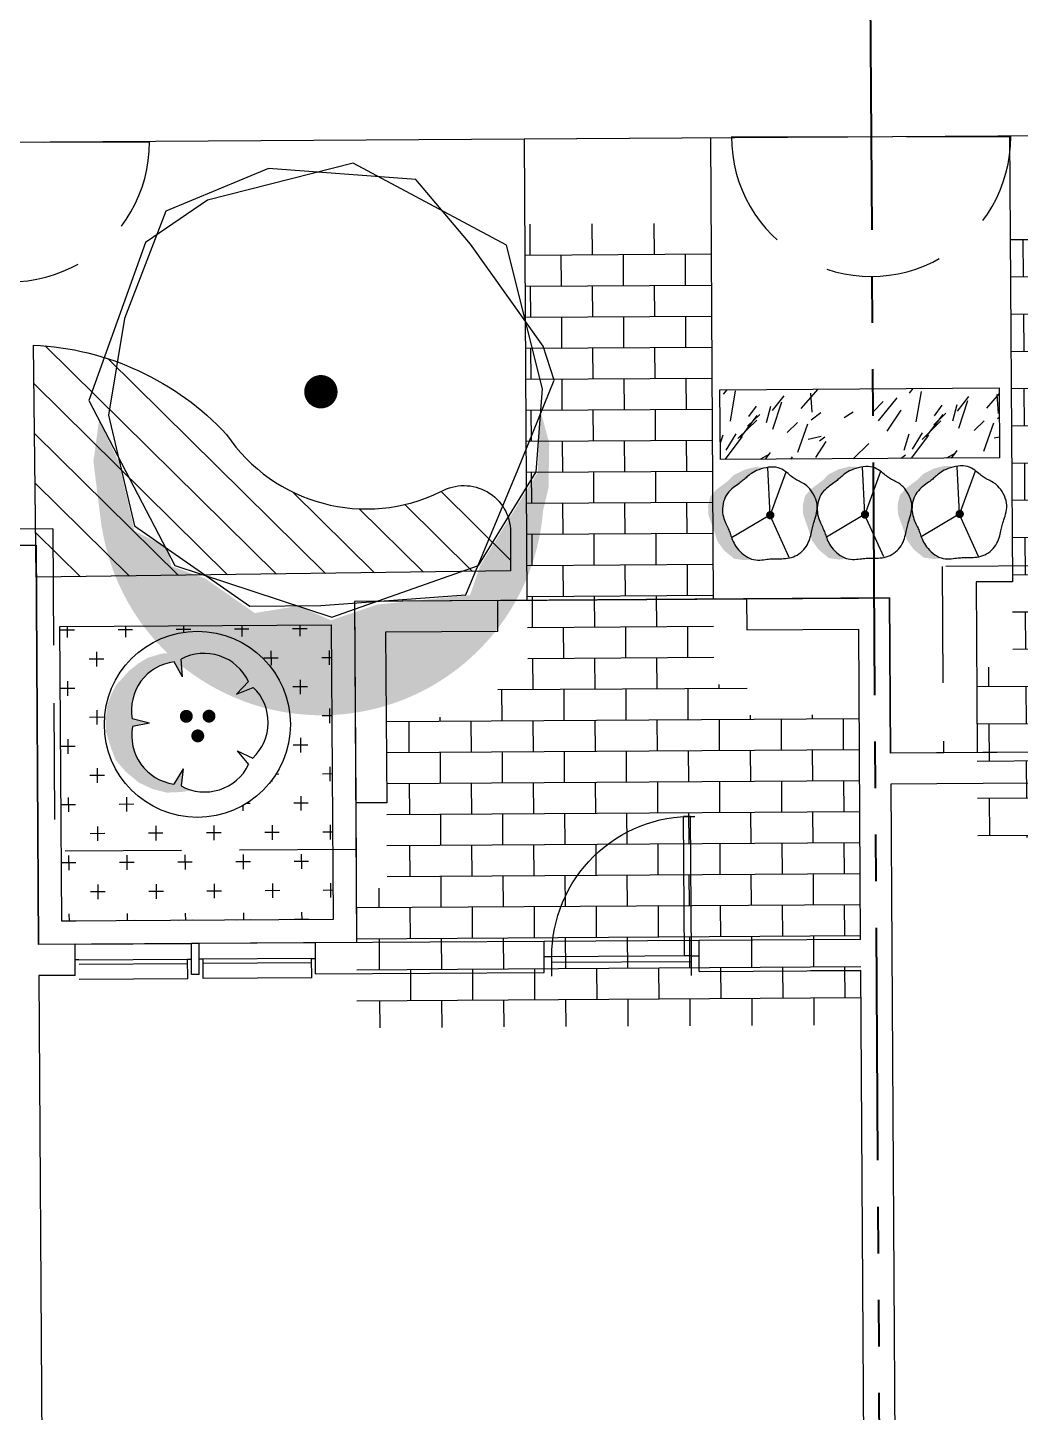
# Model space of a CAD drawing. Header units: feet. Extents: x 919634 to 928945, y 707022 to 708026.
# Drawn here: x 920646.76 to 920668.09, y 707230.58 to 707260.34 of the extents above; entities that cross this region are included whole.
import ezdxf

# ---------------------------------------------------------------- set-up
doc = ezdxf.new("R2010")
doc.units = ezdxf.units.FT
doc.header["$LTSCALE"] = 20
doc.header["$MEASUREMENT"] = 0
for name, pattern in [('HIDDEN2', [0.1875, 0.125, -0.0625]), ('Site Plan$0$HIDDEN2', [0.1875, 0.125, -0.0625]), ('Site Plan$0$PHANTOM2', [1.25, 0.625, -0.125, 0.125, -0.125, 0.125, -0.125])]:
    doc.linetypes.add(name, pattern=pattern)
for name, color, linetype in [('-u-site-utility clear zone', 252, 'HIDDEN2'), ('-u-site-xref', 7, 'Continuous'), ('LP-ANNO-LABL-SHRB', 2, 'Continuous'), ('Site Plan$0$-u-site-bldg_interior', 252, 'Continuous'), ('Site Plan$0$A-SILL', 4, 'Continuous'), ('Site Plan$0$SP-BLDG-ROOF ABOVE', 4, 'Site Plan$0$HIDDEN2'), ('Site Plan$0$SP-LOT PAVERS', 254, 'Continuous'), ('x-Villa5-LP Block$0$L-002', 253, 'Continuous'), ('x-Villa5-LP Block$0$LK-SHRB-013M', 253, 'Continuous'), ('x-Villa5-LP Block$0$LK-SHRB-035M', 253, 'Continuous'), ('x-Villa5-LP Block$0$LK-SHRB-TRNK', 253, 'Continuous'), ('x-Villa5-LP Block$0$LK-TREE-025M', 253, 'Continuous'), ('x-Villa5-LP Block$0$LK-TREE-050M', 253, 'Continuous'), ('x-Villa5-LP Block$0$LK-TREE-TRNK', 253, 'Continuous'), ('x-Villa5-LP Block$0$LP-PATT-SHAR', 253, 'Continuous'), ('x-Villa5-LP Block$0$LP-SHAR-BRDR-CONT', 253, 'Continuous'), ('x-Villa5-LP Block$0$LP-SHRB', 253, 'Continuous'), ('x-Villa5-LP Block$0$LP-TREE', 253, 'Continuous')]:
    doc.layers.add(name, color=color, linetype=linetype)
for name, color, linetype, lineweight in [('Site Plan$0$SP-LOT LINES', 252, 'Site Plan$0$PHANTOM2', 40), ('Site Plan$0$SP-SIDEWALK', 2, 'Continuous', 25), ('SP-BUILDING-FOOTPRINT', 1, 'Continuous', 25)]:
    doc.layers.add(name, color=color, linetype=linetype, lineweight=lineweight)
for name, color, linetype, plot in [('x-Villa5-LP Block$0$-u-site-no_plot', 253, 'Continuous', False), ('x-Villa5-LP Block$0$LK-SHRB-SHAD', 253, 'Continuous', False), ('x-Villa5-LP Block$0$LK-TREE-SHAD', 253, 'Continuous', False), ('x-Villa5-LP Block$0$LK-TREE-SHAD-SM30', 253, 'Continuous', False), ('x-Villa5-LP Block$0$LK-TREE-SHAD-SM40', 253, 'Continuous', False), ('x-Villa5-LP Block$0$LK-TREE-SHAD-SM50', 253, 'Continuous', False)]:
    doc.layers.add(name, color=color, linetype=linetype, plot=plot)
doc.layers.get('-u-site-xref').off()

# ---------------------------------------------------------------- blocks, each defined once
blk = doc.blocks.new('Site Plan$0$DR1H902')
for p, q in [((-0.5, 0), (-0.5, 1)), ((-0.5, 1.000000000000057), (-0.4500000000000455, 1.000000000000057)), ((-0.4500000000000455, 0), (-0.4500000000000455, 1)), ((-0.5, -5.684341886080801e-14), (-0.4500000000000455, -5.684341886080801e-14))]:
    blk.add_line(p, q)
blk.add_arc((-0.5, 0), 1, 0, 91.70698490235472)
blk = doc.blocks.new('Site Plan$0$A$C4e4189c5')
at = {"layer": 'Site Plan$0$-u-site-bldg_interior'}
for p, q in [((-38.00000000004002, 4), (-40.00000000004002, 4)), ((-2.00000000005457, 5.5), (-38.00000000005457, 5.5)), ((-2.000000000040018, 4), (-38.00000000004002, 4)), ((-2.000000000040018, 4), (-4.001776687800884e-11, 4))]:
    blk.add_line(p, q, dxfattribs=at)
at = {"layer": 'Site Plan$0$-u-site-bldg_interior', "xscale": 35.99999999999999, "yscale": 35.99999999999999, "zscale": 95.99999999999997, "rotation": 179.9999999999935}
blk.add_blockref('Site Plan$0$DR1H902', (-20.00000000004002, 4), dxfattribs=at)
blk = doc.blocks.new('Site Plan')
at = {"layer": 'Site Plan$0$SP-LOT PAVERS', "extrusion": (-1.012727550993414e-05, 0.001616752370592864, 0.9999986930037512)}
h = blk.add_hatch(dxfattribs=at)
h.set_pattern_fill('AR-B816', color=256, scale=0.08333333333333336, angle=-179.6413618668968)
h.set_pattern_definition([(180.3586381331031, (920721.5390805805, 707257.4385084477), (0.004172916914429321, -0.6666536066120625), []), (270.3586381331032, (920721.5390805805, 707257.4385084477), (0.6708265235264912, -0.6624806896976327), [0.6666666666666669, -0.6666666666666669])])
h.paths.add_polyline_path([(920657.4998853782, 707247.1207803711), (920656.8564045324, 707247.1167525039), (920656.8605772753, 707246.4501266597), (920654.4544858877, 707246.4350379718), (920654.477436931, 707242.7684431357), (920653.8107833249, 707242.7642702187), (920653.8295613647, 707239.7643428154), (920664.6626824666, 707239.832138791), (920664.620953406, 707246.4986749549), (920662.2170258443, 707246.4836275752), (920662.2128529274, 707247.1502811819), (920661.4998071222, 707247.1458178731), (920661.4400014323, 707257.0623183828), (920657.4400796882, 707257.0372808803)])
h = blk.add_hatch(dxfattribs=at)
h.set_pattern_fill('AR-B816', color=256, scale=0.1, angle=-179.6413618668968)
h.set_pattern_definition([(180.3586381331031, (920724.9236513099, 707259.4605292566), (0.005007500297315185, -0.799984327934475), []), (270.3586381331032, (920724.9236513099, 707259.4605292566), (0.8049918282317896, -0.7949768276371598), [0.8000000000000004, -0.8000000000000004])])
h.paths.add_polyline_path([(920667.1683746252, 707243.8487239146), (920671.9471635432, 707243.8786367344), (920683.2903344929, 707243.9496392899), (920683.2673833888, 707247.61620804), (920671.9242126634, 707247.5452054854), (920671.8642035362, 707257.1283647015), (920667.8642868791, 707257.1025311841), (920667.9242911517, 707247.5201679849), (920667.1454237454, 707247.5152926659)])
at = {"layer": 'Site Plan$0$-u-site-bldg_interior', "extrusion": (-1.012727550993415e-05, 0.001616752370592864, 0.9999986930037513)}
for p, q in [((920646.2760288734, 707249.2098972175, 0.04284099286376328), (920646.9426824801, 707249.214070129, 0.04284099768382928)), ((920646.9426824801, 707249.214070129, 0.04284099768382928), (920646.996408754, 707240.6308987312, 0.05671842262699549)), ((920656.8564512904, 707248.0260850758, 0.04486207744446025), (920653.7837061224, 707248.0068512587, 0.04486205522690577)), ((920653.7837061224, 707248.0068512587, 0.04486205522690577), (920653.8108300117, 707243.6736084791, 0.05186811961133671)), ((920656.8564512904, 707248.0260850758, 0.04486207744446025), (920656.8606241962, 707247.3594323407, 0.04593993350315464)), ((920662.2128996856, 707248.05961371, 0.04486211617438333), (920664.6168533919, 707248.0746612337, 0.04486213355622579)), ((920662.2128996856, 707248.05961371, 0.04486211617438333), (920662.2170725918, 707247.3929609746, 0.04593997223364239)), ((920664.6168533919, 707248.0746612337, 0.04486213355622579), (920665.2835069988, 707248.0788341452, 0.04486213837648)), ((920665.2835069988, 707248.0788341452, 0.04486213837648), (920665.3043715173, 707244.7455723173, 0.05025141568311353)), ((920656.8606241962, 707247.3594323407, 0.04593993350315464), (920654.4545326349, 707247.3443714347, 0.04593991610660725)), ((920654.4545326349, 707247.3443714347, 0.04593991610660725), (920654.4774836178, 707243.6777813906, 0.05186812443140269)), ((920662.2170725918, 707247.3929609746, 0.04593997223364239), (920664.6210001535, 707247.4080083346, 0.04593998961548403)), ((920664.6627291051, 707240.7414808834, 0.05671855036373034), (920664.6210001535, 707247.4080083346, 0.04593998961548403)), ((920668.2806010254, 707244.7642019955, 0.05025143720299753), (920665.3043481564, 707244.7455721709, 0.05025141568313284)), ((920668.2847739315, 707244.0975492602, 0.05132929326188014), (920665.3085215082, 707244.0789194385, 0.05132927174201867)), ((920665.3085215082, 707244.0789194385, 0.05132927174201867), (920665.5489851134, 707205.6630720148, 0.1134407005531329)), ((920654.4774836178, 707243.6777813906, 0.05186812443140269), (920653.8108300117, 707243.6736084791, 0.05186811961133671)), ((920661.1915561158, 707240.7197531118, 0.05671852526476971), (920657.8582880823, 707240.6988885546, 0.05671850116349868)), ((920664.6627291051, 707240.7414808834, 0.05671855036373034), (920661.1915561158, 707240.7197531118, 0.05671852526476971)), ((920661.1957290214, 707240.0531003766, 0.05779638132384053), (920661.1915561158, 707240.7197531118, 0.05671852526476971)), ((920647.7794332904, 707240.6358000654, 0.05671842828867238), (920646.996408621, 707240.6308987302, 0.05671842262718275)), ((920647.7794332904, 707240.6358000654, 0.05671842828867238), (920650.2793843154, 707240.6514484832, 0.05671844636462564)), ((920647.7836061965, 707239.96914733, 0.05779628434774321), (920647.7794332904, 707240.6358000654, 0.05671842828867238)), ((920650.4460477167, 707240.6524917111, 0.05671844756987743), (920650.2793843154, 707240.6514484832, 0.05671844636462564)), ((920650.2835572213, 707239.984795748, 0.05779630242369647), (920650.2793843154, 707240.6514484832, 0.05671844636462564)), ((920652.9459987417, 707240.6681401294, 0.05671846564507782), (920650.4460477167, 707240.6524917111, 0.05671844756987743)), ((920650.4502206228, 707239.985838976, 0.05779630362857181), (920650.4460477167, 707240.6524917111, 0.05671844756987743)), ((920657.8582880823, 707240.6988885546, 0.05671850116349868), (920652.9459987417, 707240.6681401294, 0.05671846564507782)), ((920652.9501716476, 707240.001487394, 0.05779632170452507), (920652.9459987417, 707240.6681401294, 0.05671846564507782)), ((920657.8624609885, 707240.0322358349, 0.05779635719734823), (920657.8582880823, 707240.6988885546, 0.05671850116349868)), ((920647.8648737555, 707240.2994308531, 0.05726312000101129), (920647.7815420551, 707240.2989092387, 0.05726311939923241)), ((920647.8648737555, 707240.2994308531, 0.05726312000101129), (920650.1981613792, 707240.3140360427, 0.0572631368726539)), ((920647.8654532386, 707240.2068541368, 0.05741279969076862), (920650.1987408621, 707240.2214593274, 0.05741281656090548)), ((920650.1981613792, 707240.3140360427, 0.0572631368726539), (920650.2814930796, 707240.3145576566, 0.05726313747518567)), ((920650.2007471336, 707239.9009425421, 0.05793103382861914), (920650.1981613792, 707240.3140360427, 0.0572631368726539)), ((920650.5314881824, 707240.3161224985, 0.05726313928278101), (920650.4481564813, 707240.3156008845, 0.05726313868024922)), ((920652.8647758055, 707240.3307276884, 0.05726315615385894), (920650.5314881824, 707240.3161224985, 0.05726313928278101)), ((920650.5340739368, 707239.9030289982, 0.05793103623818159), (920650.5314881824, 707240.3161224985, 0.05726313928278101)), ((920652.8653552885, 707240.2381509728, 0.05741283584267518), (920650.5320676651, 707240.223545783, 0.05741281897122082)), ((920652.8647758055, 707240.3307276884, 0.05726315615385894), (920652.9481075064, 707240.3312493024, 0.05726315675639071)), ((920652.86736156, 707239.9176341878, 0.05793105310982417), (920652.8647758055, 707240.3307276884, 0.05726315615385894)), ((920658.0270379372, 707240.3666054148, 0.05725743039819174), (920657.8603745356, 707240.3655621866, 0.05725742919350463)), ((920661.026979167, 707240.3853835162, 0.0572574520895239), (920658.0270379372, 707240.3666054148, 0.05725743039819174)), ((920658.0296460034, 707239.9499474549, 0.05793109043565214), (920658.0270379372, 707240.3666054148, 0.05725743039819174)), ((920661.0277615868, 707240.2603861284, 0.05745955010042321), (920658.0278203569, 707240.2416080269, 0.05745952840927929)), ((920661.026979167, 707240.3853835162, 0.0572574520895239), (920661.1936425689, 707240.386426744, 0.05725745329458745)), ((920661.0295872331, 707239.9687255567, 0.05793111212623141), (920661.026979167, 707240.3853835162, 0.0572574520895239)), ((920647.7836061965, 707239.96914733, 0.05779628434774321), (920647.0005815269, 707239.964245995, 0.05779627868606536)), ((920647.0005815269, 707239.964245995, 0.05779627868606536), (920647.2285263949, 707203.5483598547, 0.1166741343442244)), ((920647.8674595101, 707239.886337352, 0.05793101695772941), (920650.2007471336, 707239.9009425421, 0.05793103382861914)), ((920650.4502206228, 707239.985838976, 0.05779630362857181), (920650.2835572213, 707239.984795748, 0.05779630242369647)), ((920652.86736156, 707239.9176341878, 0.05793105310982417), (920650.5340739368, 707239.9030289982, 0.05793103623818159)), ((920652.9501716476, 707240.001487394, 0.05779632170452507), (920657.8624609885, 707240.0322358349, 0.05779635719734823)), ((920661.1957290214, 707240.0531003766, 0.05779638132384053), (920664.6669020109, 707240.0748281482, 0.05779640642280118)), ((920664.6669021031, 707240.0748281488, 0.05779640642280184), (920663.5836705682, 707240.068047672, 0.05779639859047135)), ((920664.8948469685, 707203.658940385, 0.1166742647056669), (920664.6669020109, 707240.0748281482, 0.05779640642280118))]:
    blk.add_line(p, q, dxfattribs=at)
at = {"layer": 'Site Plan$0$A-SILL', "extrusion": (-1.012727550993415e-05, 0.001616752370592864, 0.9999986930037513)}
for p, q in [((920656.8564512904, 707248.0260850758, 0.04486207744446025), (920662.2128996856, 707248.05961371, 0.04486211617438333)), ((920653.8108300117, 707243.6736084791, 0.05186811961133671), (920653.8296080024, 707240.6736849963, 0.05671844952292185))]:
    blk.add_line(p, q, dxfattribs=at)
at = {"layer": 'Site Plan$0$SP-BLDG-ROOF ABOVE', "extrusion": (-1.012727550993415e-05, 0.001616752370592864, 0.9999986930037513)}
for p, q in [((920647.3027375094, 707249.567911138, 0.04227257002738424), (920641.7625085586, 707249.5150014416, 0.04230200451795321)), ((920647.3027375117, 707249.5679107695, 0.04227257062309561), (920647.3461597282, 707242.633139048, 0.05348483364652745)), ((920666.4170101936, 707248.7525672927, 0.04378435660355569), (920666.442047637, 707244.7526935892, 0.05025142390929505)), ((920683.9916886947, 707248.8625758141, 0.04378448367710739), (920666.4170104678, 707248.7525672944, 0.04378435660355767)), ((920666.4170245785, 707248.7533878238, 0.04378366566313184), (920666.4420620218, 707244.75351412, 0.05025073296924764)), ((920683.9917030801, 707248.8633963444, 0.04378379273800107), (920666.4170248533, 707248.7533878252, 0.04378366566351027)), ((920653.8170728317, 707242.673656376, 0.05348485988021902), (920646.98388995, 707242.630870712, 0.05348483217827144))]:
    blk.add_line(p, q, dxfattribs=at)
at = {"layer": 'Site Plan$0$SP-LOT LINES', "ltscale": 0.4, "extrusion": (-1.012727550993415e-05, 0.001616752370592864, 0.9999986930037513)}
blk.add_line((920664.744125122, 707280.9927403098, -0.008356393955836483), (920665.3074674322, 707190.9946210401, 0.1371541740270069), dxfattribs=at)
at = {"layer": 'Site Plan$0$SP-SIDEWALK'}
blk.add_line((920602.2352008489, 707257.5999351576), (920957.5727261403, 707259.8273450934), dxfattribs=at)
at = {"layer": 'Site Plan$0$SP-SIDEWALK', "extrusion": (-1.012727550993415e-05, 0.001616752370592864, 0.9999986930037513)}
for p, q in [((920627.8888080358, 707257.7616243089, 0.02882873705083682), (920723.2202777739, 707258.3583506728, 0.028829426347029)), ((920657.4999293793, 707248.0305700537, 0.04486134302470932), (920657.4401903149, 707257.9360372344, 0.0288460295526926)), ((920661.4998566374, 707248.0546932914, 0.04486285009039036), (920661.4401175729, 707257.9601604718, 0.02884753661856186))]:
    blk.add_line(p, q, dxfattribs=at)
at = {"layer": 'Site Plan$0$SP-SIDEWALK', "extrusion": (-1.012727550993415e-05, 0.001616752370592864, 0.9999986930037513), "elevation": 1134.166039789099}
blk.add_lwpolyline([(920667.8643052574, 707257.1033273466), (920667.9242910242, 707247.5201679849), (920667.1454237462, 707247.5152926667), (920667.1683745217, 707243.8487405371)], dxfattribs=at)
at = {"layer": 'Site Plan$0$-u-site-bldg_interior', "extrusion": (-1.012727550993413e-05, 0.001616752370592863, 0.9999986930037513), "xscale": -0.08333333333333341, "yscale": 0.08333333333333345, "zscale": 0.08333333333333337, "rotation": 180.3586381331032}
blk.add_blockref('Site Plan$0$A$C4e4189c5', (920661.1914848224, 707239.811231278, 1134.166039789097), dxfattribs=at)
blk = doc.blocks.new('x-Villa5-LP Block$0$SHRUB-LRG-121')
at = {"layer": 'x-Villa5-LP Block$0$LK-SHRB-SHAD'}
blk.add_hatch(color=256, dxfattribs=at).paths.add_polyline_path([(0.2065465789053249, 0.499285902393737), (0.2951794070149774, 0.5079279536462238), (0.411915319333076, 0.4906438459901814), (0.5243276808678559, 0.397741762831771), (0.5999898483938679, 0.2918765950680324), (0.6432253726944523, 0.1579247517193387), (0.6994315575786629, -0.001953250537884088), (0.703755108361996, -0.1099789298269798), (0.6778137954283778, -0.2158440975907219), (0.6107987294690176, -0.2914620730930899), (0.4746068345091103, -0.3930062126550524), (0.4097535480582408, -0.4578216202285113), (0.2908558562316514, -0.5161554880748369), (0.1676346053880735, -0.5464026751851456), (0.08764888707872842, -0.5420816469833696), (0.06386934541994549, -0.5312790790544568), (0.1525021735295979, -0.5075134316712848), (0.2389732221307597, -0.4578216202285113), (0.3146353896567717, -0.3908456959786335), (0.4184006496248998, -0.3173882371526879), (0.5027099187175637, -0.222325637317855), (0.5394601209599799, -0.1359050938865778), (0.5394601209599799, -0.008434790265017256), (0.5048716982260544, 0.1017514005494355), (0.4637979534339678, 0.1838509157789332), (0.431371310208533, 0.276753004088409), (0.3665180237576635, 0.3847786833775082), (0.2886940767231607, 0.4560756306780966), (0.2411350016392504, 0.4841623062630482)])
at = {"layer": 'x-Villa5-LP Block$0$LK-SHRB-013M'}
for p, q in [((-0.2098530739028206, 0.4809741930429254), (0.002837181159428326, 0.004674438082567178)), ((0.02411054094827492, 0.011761417733549), (0.4392924265207689, 0.2544689060083254)), ((0.002837181159428326, 0.004674438082567178), (-0.1833047622509838, -0.4896424062422291))]:
    blk.add_line(p, q, dxfattribs=at)
at = {"layer": 'x-Villa5-LP Block$0$LK-SHRB-035M'}
blk.add_line((0.002837181159428326, -0.00418428843384433), (0.02518236886833591, -0.5396977819131603), dxfattribs=at)
blk.add_lwpolyline([(0.3657733124828653, -0.35104675494226), (0.3815805365216605, -0.3398224485478138), (0.3984144767265718, -0.327644928642151), (0.4158459435518083, -0.3143925663024838), (0.4334457474515645, -0.2999437326060139), (0.4507846988800637, -0.2841767986299537), (0.4674336082915005, -0.2669701354515119), (0.4829632861400981, -0.2482021141479045), (0.4969445428800441, -0.2277511057963295), (0.5090221857100872, -0.2055785103113124), (0.5191370088070641, -0.181977842956595), (0.5273038030923587, -0.157325647833229), (0.5335373594873332, -0.1319984690422693), (0.5378524689133641, -0.1063728506847603), (0.5402639222918211, -0.08082533686176063), (0.5407865105440806, -0.05573247167431816), (0.5394350245915192, -0.03147079922348794), (0.536275354923454, -0.008348851016915404), (0.5315777903010783, 0.01359689181135337), (0.5256637190535045, 0.03439796072068546), (0.5188545295098805, 0.05408588717044083), (0.511471609999326, 0.07269220261998655), (0.5038363488509816, 0.09024843852867548), (0.4962701343939813, 0.1067861263558783), (0.4890943549574445, 0.1223367975609513), (0.4825563381064555, 0.1369648516656667), (0.4766071683498154, 0.1508661604414172), (0.4711238694322759, 0.1642694637220075), (0.4659834650985957, 0.1774035013412316), (0.4610629790935121, 0.190497013132898), (0.456239435161784, 0.2037787389308043), (0.4513898570481558, 0.2174774185687482), (0.4463912684973721, 0.2318217918805381), (0.441103597414795, 0.2469884512149925), (0.4353183883481648, 0.2629453989810351), (0.4288100900058325, 0.2796084901026141), (0.4213531510961417, 0.2968935795036778), (0.4127220203274362, 0.3147165221081671), (0.4026911464080811, 0.3329931728400304), (0.391034978046406, 0.3516393866232121), (0.3775279639507758, 0.3705710183816642), (0.3620217693270575, 0.3896513068901406), (0.3446769253713242, 0.4085330263266691), (0.3257311797771578, 0.4268163347200868), (0.3054222802381474, 0.4441013900992274), (0.2839879744478893, 0.4599883504929316), (0.2616660100999724, 0.4740773739300366), (0.238694134887993, 0.4859686184393794), (0.2153100965055472, 0.4952622420497939), (0.1917475925335239, 0.5016977528998616), (0.1682241201020815, 0.505572059567136), (0.1449531262286641, 0.5073214207389043), (0.1221480579307368, 0.5073820951024572), (0.1000223622257579, 0.5061903413450857), (0.07878948613117842, 0.5041824181540839), (0.05866287666444947, 0.5017945842167428), (0.03985598084303632, 0.4994630982203496), (0.02248366055935236, 0.497542796593585), (0.006266437205681541, 0.4960628267306575), (-0.009173752950729863, 0.4949709137671725), (-0.02421497364264269, 0.4942147828387213), (-0.03923528860280356, 0.4937421590809024), (-0.05461276156398043, 0.4935007676293139), (-0.0707254562589128, 0.493438333619558), (-0.08795143642037573, 0.4935025821872294), (-0.1065660895111904, 0.4936041247113003), (-0.1264340979145473, 0.4935051175442382), (-0.1473174677437044, 0.4929306032818879), (-0.1689782051119195, 0.491605624520087), (-0.1911783161324578, 0.4892552238546806), (-0.2136798069185772, 0.4856044438815097), (-0.2362446835835428, 0.4803783271964157), (-0.2586349522406195, 0.4733019163952399), (-0.28062070960695, 0.4641738346543072), (-0.3020044148152365, 0.4530870274718488), (-0.3225966176020663, 0.4402080209265833), (-0.3422078677040261, 0.4257033410972291), (-0.3606487148577031, 0.4097395140625011), (-0.3777297087996843, 0.3924830659011107), (-0.3932613992665566, 0.37410052269178), (-0.4070543359949141, 0.3547584105132238), (-0.4189846554291066, 0.3346415083351673), (-0.4291908408445835, 0.3140076066914048), (-0.4378769622245784, 0.293132749006741), (-0.4452470895522964, 0.2722929787059769), (-0.451505292810964, 0.2517643392139171), (-0.4568556419838004, 0.2318228739553625), (-0.461502207054032, 0.2127446263551214), (-0.4656490580048782, 0.1948056398379947), (-0.4694891977182891, 0.1781690378778826), (-0.4731713606711594, 0.1625462641450675), (-0.4768332142391358, 0.1475358423589199), (-0.4806124257978439, 0.1327362962388214), (-0.4846466627229091, 0.1177461495041427), (-0.4890735923899712, 0.1021639258742653), (-0.4940308821746626, 0.08558814906856327), (-0.4996561994526161, 0.06761734280640752), (-0.5059803350152947, 0.04795023198010284), (-0.5126065733175551, 0.02668634617363708), (-0.519031322230056, 0.00402541614392149), (-0.5247509896234988, -0.01983282735213265), (-0.5292619833685421, -0.04468865355761409), (-0.5320607113358804, -0.070342331715608), (-0.5326435813961865, -0.09659413106920312), (-0.5305070014201405, -0.1232443208614882), (-0.5253009075472193, -0.1500657602906834), (-0.517289348992108, -0.1767216683755279), (-0.5068899032382888, -0.2028478540898924), (-0.4945201477692436, -0.2280801264076509), (-0.4805976600684474, -0.2520542943026705), (-0.4655400176193822, -0.2744061667488253), (-0.4497647979055373, -0.2947715527199861), (-0.4336895784103874, -0.3127862611900234), (-0.417675376585116, -0.328206366086075), (-0.4018569697517407, -0.3412690011483335), (-0.3863125751999661, -0.352331565070255), (-0.3711204102195111, -0.3617514565453028), (-0.3563586921000876, -0.3698860742669261), (-0.3421056381314074, -0.3770928169285881), (-0.3284394656031822, -0.383729083223745), (-0.3154383918051309, -0.3901522718458565), (-0.3031309360368155, -0.3966813471353809), (-0.291346825637234, -0.4034815360208093), (-0.2798660899552345, -0.4106796310776275), (-0.2684687583396652, -0.4184024248813252), (-0.2569348601393813, -0.4267767100073954), (-0.2450444247032308, -0.4359292790313241), (-0.232577481380055, -0.4459869245286043), (-0.219314059518716, -0.4570764390747222), (-0.2050514160916777, -0.4692157957703103), (-0.1896557185658807, -0.4819876898165489), (-0.1730103620318957, -0.4948659969397617), (-0.1549987415802647, -0.5073245928662686), (-0.1355042523015726, -0.5188373533223931), (-0.1144102892863614, -0.5288781540344552), (-0.09160024762520891, -0.5369208707287783), (-0.06695752240866426, -0.5424393791316859), (-0.04048119930575922, -0.5450505099464706), (-0.01263312629937019, -0.5449429137843325), (0.01600915804914393, -0.5424481962334475), (0.04486811517845268, -0.5378979628819813), (0.07336620652719716, -0.5316238193181171), (0.1009258935340398, -0.5239573711300203), (0.1269696376376288, -0.5152302239058635), (0.1509199002766195, -0.5057739832338264), (0.1723440149706832, -0.4958832636724217), (0.1913888035635622, -0.4857047156615764), (0.208345959980015, -0.4753479986115536), (0.2235071781447999, -0.464922771932617), (0.2371641519826824, -0.4545386950350405), (0.2496085754184136, -0.4443054273290805), (0.2611321423767592, -0.4343326282250146), (0.2720265467824774, -0.4247299571331027), (0.282572228871615, -0.4155614766450064), (0.2930046141253513, -0.4067088620779806), (0.3035478743361608, -0.3980081919306642), (0.3144261812965183, -0.3892955447016995), (0.3258637067988985, -0.3804069988897325), (0.338084622635769, -0.3711786329934093), (0.3513131005996044, -0.3614465255113686)], close=True, dxfattribs=at)
at = {"layer": 'x-Villa5-LP Block$0$LK-SHRB-TRNK', "const_width": 0.046875}
blk.add_lwpolyline([(-0.0234375, 0, 1), (0.0234375, 0, 1)], format="xyb", close=True, dxfattribs=at)
blk = doc.blocks.new('x-Villa5-LP Block$0$SHRUB-LRG-421')
at = {"layer": 'x-Villa5-LP Block$0$LK-SHRB-SHAD'}
blk.add_hatch(color=256, dxfattribs=at).paths.add_polyline_path([(0.04890674199781841, 0.4855210793319458), (0.1251363003899257, 0.4961515451490079), (0.2279575585463363, 0.4996950395267881), (0.3307788259290732, 0.4731188634399501), (0.4300545247320002, 0.4252817499469046), (0.5240118891178724, 0.3455532274584883), (0.5966958789301486, 0.2605094662894487), (0.6303787066277664, 0.1719222222868169), (0.665834318615282, 0.05675879642525672), (0.667607102905194, -0.02474147036599916), (0.6551976405548317, -0.1345896575469361), (0.6250603722107044, -0.2178616744131325), (0.5896047602231818, -0.2834162367067066), (0.4956474050636501, -0.3861774409041772), (0.4282817496684288, -0.4393297930778495), (0.3591433099832955, -0.4800799235874322), (0.2545492675369729, -0.5101995882799528), (0.1588191280875293, -0.5137430826577329), (0.1020901507527654, -0.5084278439771097), (0.03472450458387755, -0.5013408667657373), (0.1198179567465303, -0.4729929463760598), (0.1074084943961608, -0.3471990546974375), (0.1712285904378987, -0.4570472418783744), (0.3095054605818319, -0.4109818726881684), (0.4123267187382424, -0.309992407021447), (0.4726012554264969, -0.1930572426291377), (0.4814651584233758, -0.09738301564303953), (0.4761468147799803, -0.03360019765230859), (0.3538249663399, -0.007024021565474214), (0.4796923741334638, 0.01778041021852061), (0.4779195990698923, 0.1453460461999825), (0.4247361810886048, 0.2799986593928168), (0.3644616536266909, 0.3526402046698607), (0.2598676111803684, 0.4199665112662778), (0.1747741497913893, 0.4359122215360571), (0.1091812786860658, 0.3313792672636495), (0.1251363003899257, 0.4554014146394252), (0.0666345479915833, 0.4784340963484794)])
at = {"layer": 'x-Villa5-LP Block$0$LK-SHRB-035M'}
for p, q in [((0.1070605847806689, 0.3273411572877905), (0.1226090518030247, 0.4520215615394463)), ((0.1070605847806689, 0.3273411572877905), (0.1765469323739666, 0.4376839616435433)), ((-0.2847589954806651, 0.2000312582911725), (-0.3985323658521303, 0.2533470929504844)), ((-0.2847589954806651, 0.2000312582911725), (-0.3682287763061147, 0.3002145037162407)), ((0.3492184028398952, -0.005960485389671533), (0.4726012543041307, 0.01778040750961551)), ((0.3492184028398952, -0.005960485389671533), (0.4756331082320884, -0.0379481273089084)), ((-0.2847589954806651, -0.2119522290705191), (-0.4058325046575888, -0.2603783826503054)), ((-0.2847589954806651, -0.2119522290705191), (-0.3706232724072152, -0.3036816353641498)), ((0.1070605847806689, -0.3392621280671371), (0.1677669135920894, -0.4492698535837576)), ((0.1070605847806689, -0.3392621280671371), (0.1157028217975551, -0.4693743823489385))]:
    blk.add_line(p, q, dxfattribs=at)
for centre, start, end in [((-0.05022857247180212, 0.1414409158475465), 60.90413336494095, 153.4676079125364), ((0.1238117442153808, 0.08618405869442114), 348.9041333649409, 81.46760791253651), ((-0.1565623821000059, -0.00700595351980482), 132.904133364941, 225.4676079125363), ((0.1250407657126544, -0.09641342650505891), 276.9041333649411, 9.467607912536403), ((-0.04823997391631707, -0.1540080214654722), 204.904133364941, 297.4676079125363)]:
    blk.add_arc(centre, 0.3554337938960817, start, end, dxfattribs=at)
at = {"layer": 'x-Villa5-LP Block$0$LK-SHRB-TRNK', "const_width": 0.04687499999999999}
for points in [[(-0.02397241328819177, 0.08914721400351056, 1), (0.02290258671183665, 0.08914721400351056, 1)], [(-0.1062937164925586, -0.0534374656917862, 1), (-0.05941871649256569, -0.0534374656917862, 1)], [(0.05834888991621057, -0.0534374656917862, 1), (0.1052238899162035, -0.0534374656917862, 1)]]:
    blk.add_lwpolyline(points, format="xyb", close=True, dxfattribs=at)
blk = doc.blocks.new('x-Villa5-LP Block$0$TREE-SIMP-007')
at = {"layer": 'x-Villa5-LP Block$0$LK-TREE-SHAD'}
blk.add_hatch(color=256, dxfattribs=at).paths.add_polyline_path([(0.04464626990468901, 0.4933402276700676), (0.118561608062322, 0.5128946276079205), (0.2185647204215968, 0.5107219136258578), (0.3620474371299451, 0.4759585417142773), (0.4816163718603264, 0.41077721549496), (0.5968373469838184, 0.2934508262281241), (0.6685787094780835, 0.09573413876823622), (0.6707526934215764, -0.07591002234803312), (0.6294470564557457, -0.2193089379584805), (0.5555317182981128, -0.3344626184234016), (0.4359627835677315, -0.4300618937703149), (0.3011759860731615, -0.4952432199896393), (0.1533453014777422, -0.5126249059454295), (0.06203811661239911, -0.4995886427736238), (0.1533453014777422, -0.4561344252940742), (0.3098719052869399, -0.4213710533824937), (0.3490035583092777, -0.3474988815952074), (0.3903091869949833, -0.3388080360272383), (0.4185709368600214, -0.2627631554380301), (0.4968342429046686, -0.1519549029372413), (0.4816163718603264, -0.05418291360825833), (0.5142260813322537, 0.019689258179028), (0.4794423961969585, 0.1239793790939174), (0.4598765655457271, 0.3325596261038299), (0.3924831709385046, 0.3564594436455195), (0.1837810270061482, 0.4868220960841683)])
at = {"layer": 'x-Villa5-LP Block$0$LK-TREE-SHAD-SM30'}
h = blk.add_hatch(color=256, dxfattribs=at)
edge = h.paths.add_edge_path()
edge.add_arc((0.2278096112222272, 2.131628207280301e-14), 0.4999999999999998, 268.9557401733575, 451.0442598266425)
edge.add_arc((0.2095848480200289, 2.131628207280301e-14), 0.4999999999999998, -88.95574017335753, 88.95574017335753, ccw=False)
at = {"layer": 'x-Villa5-LP Block$0$LK-TREE-SHAD-SM40'}
h = blk.add_hatch(color=256, dxfattribs=at)
edge = h.paths.add_edge_path()
edge.add_arc((0.2095848480200289, 2.131628207280301e-14), 0.4999999999999998, 271.0442598266425, 448.9557401733575)
edge.add_arc((0.2095848480200289, 2.842170943040401e-14), 0.4999999999999953, 88.95574017335763, 91.3924069492444)
edge.add_arc((0.185285154257798, 2.131628207280301e-14), 0.4999999999999998, -88.60759305075572, 88.60759305075572, ccw=False)
edge.add_arc((0.2095848480200289, 2.131628207280301e-14), 0.499999999999998, 268.6075930507556, 271.0442598266424)
at = {"layer": 'x-Villa5-LP Block$0$LK-TREE-SHAD-SM50'}
h = blk.add_hatch(color=256, dxfattribs=at)
edge = h.paths.add_edge_path()
edge.add_arc((0.185285154257798, 2.131628207280301e-14), 0.4999999999999998, 271.3924069492443, 448.6075930507557)
edge.add_arc((0.185285154257798, 2.131628207280301e-14), 0.499999999999998, 88.60759305075557, 95.22189701548905)
edge.add_arc((0.1590897602023347, -0.001406959955225773), 0.4997050858628154, -86.06592945530508, 92.2147573101438, ccw=False)
edge.add_arc((0.1852851542577696, 4.263256414560601e-14), 0.5000000000000203, 270.9269308393521, 271.3924069492468)
at = {"layer": 'x-Villa5-LP Block$0$LK-TREE-025M'}
blk.add_lwpolyline([(-0.0995639653173157, 0.5008954739388543), (-0.3296293215514368, 0.3388508305590534), (-0.4764329265077549, 0.2162224539657984), (-0.5027261094850246, -0.114436205212634), (-0.408508870483189, -0.3465542038794212), (-0.1674880213418817, -0.4407152817027296), (0.04943073822045108, -0.4779417523040692), (0.2992159765043425, -0.4210071483094566), (0.481077158763668, -0.1626116406032168), (0.481077158763668, -0.00275679018125885), (0.4591661729492955, 0.3235222830814806), (0.1787055545252656, 0.4417710769863987), (-0.02287551496701212, 0.524983190020464)], close=True, dxfattribs=at)
at = {"layer": 'x-Villa5-LP Block$0$LK-TREE-050M'}
blk.add_lwpolyline([(-0.003155627734059863, 0.4987056809810113), (-0.3274382229700166, 0.4198731506352757), (-0.5136816023922108, 0.07607573693711345), (-0.43261095487901, -0.2523931292834689), (-0.3383937158772028, -0.3925398463121539), (0.0165642594988924, -0.5217376017789519), (0.3890510183432809, -0.3312256564018483), (0.5073703417409092, 0.02133092590035091), (0.3934332155061497, 0.3519895850787833), (0.1830877516881344, 0.4833771335034314)], close=True, dxfattribs=at)
at = {"layer": 'x-Villa5-LP Block$0$LK-TREE-TRNK', "const_width": 0.03749999999999999}
blk.add_lwpolyline([(-0.01874999999998295, 2.131628207280301e-14, 1), (0.01875000000001137, 2.131628207280301e-14, 1)], format="xyb", close=True, dxfattribs=at)
blk = doc.blocks.new('x-Villa5-LP Block', base_point=(60.56777102686465, 154.948772139498, 6.35512269888012e-07))
at = {"layer": 'x-Villa5-LP Block$0$LP-PATT-SHAR'}
h = blk.add_hatch(dxfattribs=at)
h.set_pattern_fill('CROSS', color=256, scale=2.5)
h.set_pattern_definition([(0, (130.5677717450308, 165.3670401020073), (0.625, 0.625), [0.3125, -0.9375]), (90, (130.7240217450308, 165.2107901020073), (-0.6249999999999999, 0.625), [0.3125, -0.9375])])
h.paths.add_polyline_path([(130.5677717450308, 171.7003735327026), (136.4011050785193, 171.7003735327026), (136.4011050785193, 165.3670401020073), (130.5677717450308, 165.3670401020073)])
edge = h.paths.add_edge_path(flags=16)
edge.add_arc((133.4582977950681, 167.4881977662145), 2, 0, 360)
h = blk.add_hatch(dxfattribs=at)
h.set_pattern_fill('ANSI31', color=256, scale=6, angle=270)
h.set_pattern_definition([(315, (126.7029368983606, 159.315460167727), (0.5303300858899108, 0.5303300858899106), [])])
edge = h.paths.add_edge_path()
edge.add_line((136.9011036732036, 164.30670574638), (136.928042210909, 159.3154589397083))
edge.add_arc((137.2429381415693, 165.3469319233266), 6.039687558083138, 222.5455261898696, 267.01136990567124, ccw=False)
edge.add_arc((129.7722161044392, 159.2542497221043), 3.627937594114115, 33.62126725337898, 115.8116281026403)
edge.add_arc((127.7029314775687, 163.3921595456653), 0.9999999999999861, 179.8113446193063, 299.316298341274, ccw=False)
edge.add_line((126.7029368983606, 163.3954521972604), (126.7056971013425, 164.233739498464))
edge.add_line((126.7056971013425, 164.233739498464), (136.9011036732036, 164.30670574638))
h = blk.add_hatch(dxfattribs=at)
h.set_pattern_fill('LAFX-C235-MULCH', color=256, scale=4, pattern_type=2)
h.set_pattern_definition([(4.236394799059999, (117.0630925456731, 161.6536001013224), (-55.99999999996307, -3.999999999998226), [0.196788, -108.099101158]), (11.8886580396, (119.4907725456731, 163.6815201013223), (-19.99999999998795, -3.999999999987124), [0.28226, -77.3836900904]), (18.7586503478, (115.9000965456731, 163.2018001013223), (-12.00135249324568, -3.995940231420409), [0.40684, -210.8370881116]), (26.5650511771, (116.0745445456731, 162.0242801013223), (3.999999999998839, 4.000000000001912), [0.195036, -8.74923497568]), (29.291362171, (115.9945725456731, 162.6494401013223), (-99.99999999996487, -56.0000000000163), [0.34172, -187.7008469828]), (30.5792268725, (119.6434125456731, 164.4666401013224), (-67.99999999995879, -39.99999999999294), [0.18574, -102.0297179592]), (30.96375653209999, (118.7566525456731, 162.4168001013223), (-7.999999999990193, -3.99999999999663), [0.59336, -22.7304477954]), (31.6075022462, (119.4980525456731, 163.2672001013223), (-20.00000000002493, -11.9999999999917), [0.2219, -60.8354494424]), (33.69006752600001, (118.0661325456731, 160.6868601013223), (-7.999999999996394, -3.999999999999507), [0.262072, -14.16013209604]), (34.6951535312, (118.4877325456731, 164.2702801013224), (-11.99999999999839, -7.999999999988333), [0.34478, -62.90077335639999]), (35.188743132, (117.4991725456731, 160.2870841013223), (-107.9704025626283, -76.04204212472915), [0.69372, -214.6014234584]), (35.7538872544, (119.2218525456731, 162.0315601013224), (-28.00000000002642, -19.99999999999163), [0.44784, -122.7755438572]), (36.41637851990001, (116.7432525456731, 161.8134801013223), (-76.01414970793455, -55.98079174272707), [0.55096, -208.255153236]), (36.8698976458, (116.2126469456731, 163.8632401013223), (-12.00000000000615, -7.99999999999078), [0.145372, -19.85462805224]), (37.18470645320001, (116.2853325456731, 163.3326401013223), (-15.99999999999958, -11.99999999998536), [0.26458, -145.3376168468]), (38.9909940425, (117.7172525456731, 162.5694401013224), (-20.0000000000038, -15.99999999999983), [0.196388, -107.877662002]), (39.61068824, (117.3756125456731, 163.7033201013223), (-91.99999999997935, -75.99999999991097), [0.82084, -149.7514050452]), (40.50284838530001, (119.1418925456731, 163.3835201013223), (-135.9659065597899, -116.0399597267622), [0.45884, -215.1704678476]), (41.34777721970001, (116.2926125456731, 162.8166401013223), (-31.99999999991816, -27.9999999999343), [0.24204, -132.9645501448]), (42.58049078329999, (119.5780125456731, 160.7232001013223), (-47.99999999992922, -43.99999999986755), [0.365244, -200.632269924]), (42.84703721090001, (116.7141725456731, 163.0418801013223), (-107.9619766122515, -100.0410496043131), [0.68404, -222.9227381596]), (43.36342295840001, (117.6372925456731, 163.3980401013224), (-68.00000000007914, -64.00000000011224), [0.359924, -98.67542319200001]), (43.95837332399999, (117.9207725456731, 163.1582001013223), (-107.9999999998423, -103.9999999998839), [0.5654399999999999, -155.023745074]), (44.0289780689, (117.1720925456731, 163.9068401013224), (-116.0000000001742, -112.0000000000871), [0.303284, -166.5978840112]), (44.1185960034, (116.0164125456731, 160.5996401013223), (-123.9413914751457, -120.0605325627017), [0.6684, -177.5451185268]), (45.9093804492, (118.6185725456731, 162.7584001013223), (120.0000000000683, 124.0000000000745), [0.32384, -177.8895149972]), (46.19348942400001, (119.1564125456731, 162.9110401013224), (88.04075343188468, 91.961001164119), [0.49352, -132.4726452916]), (46.49433359130001, (119.9050925456731, 164.0304001013224), (71.96612476155346, 76.03207801210893), [0.59128, -109.7536501416]), (47.29061004259999, (119.6434125456731, 162.5621601013223), (44.00000000004975, 47.99999999998922), [0.51436, -70.252845592]), (47.29061004259999, (116.1254125456731, 163.7686401013223), (44.00000000004975, 47.99999999998922), [0.1286, -70.6386294368]), (47.8155566842, (117.0630925456731, 162.8747201013223), (76.00000000003259, 84.00000000000307), [0.3139, -172.4286839816]), (48.6913859865, (118.4077725456731, 160.6141721013223), (27.99999999997342, 32.00000000002454), [0.63864, -175.0884164632]), (48.945186229, (116.6778525456731, 163.8995601013224), (80.00000000014165, 92.00000000004077), [0.298808, -164.139629128]), (49.2891533288, (116.6051325456731, 160.7958801013224), (23.98960873812287, 28.00890345213219), [0.41232, -189.6192475584]), (50.52754015170001, (116.2126469456731, 162.3440801013223), (35.99999999987128, 43.99999999991179), [0.6402800000000001, -87.4505651716]), (50.59933933650001, (118.5676525456731, 161.9370401013223), (35.999999999971, 43.99999999993225), [0.26338, -144.6779873448]), (51.6666598909, (119.8760125456731, 161.4355201013223), (59.99999999990578, 75.99999999987719), [0.398448, -218.8730720772]), (52.1250163489, (117.9134925456731, 162.3150401013224), (12.00000000000035, 15.99999999999941), [0.165748, -45.4412674816]), (52.5238204386, (117.0049325456731, 163.6888001013224), (52.00000000003287, 67.99999999994802), [0.274768, -150.9336970072]), (52.74471054640001, (117.2738525456731, 161.2756001013223), (12.00571148050183, 15.99571479635884), [0.64836, -124.9541741904]), (52.853313302, (119.1273725456731, 161.2538001013224), (11.99999999998811, 15.99999999999677), [0.300924, -165.3010089128]), (52.853313302, (116.0163965456731, 161.2029201013223), (11.99999999998811, 15.99999999999677), [0.6018399999999999, -165.0000854696]), (53.42696902149999, (118.3205325456731, 164.0449601013223), (80.00000000000671, 108.0000000000848), [0.280572, -154.1215008996]), (55.0079798014, (119.6652125456731, 161.9952001013224), (8.000000000000005, 11.99999999998184), [0.2661719999999999, -48.56004884799999]), (55.58163552090001, (118.3496125456731, 162.3659201013224), (51.97263882129674, 76.01871357711228), [0.4758, -169.2769596504]), (55.88552705470001, (118.4949725456731, 163.1800001013223), (7.999999999982264, 11.99999999999247), [0.54432, -149.2288414084]), (56.30993247399999, (117.8190125456731, 161.1084401013223), (3.999999999999508, 7.999999999996393), [0.7338, -13.68840068556]), (56.30993247399999, (116.9031725456731, 161.4137201013224), (3.999999999999508, 7.999999999996393), [0.28828, -14.13392479544]), (56.59217541029999, (119.4180925456731, 164.1249201013223), (108.0552685508548, 163.9635902827126), [0.40924, -210.3797519764]), (57.14427804959999, (115.8492165456731, 161.6754001013223), (36.02656141108064, 55.98291590184687), [0.41532, -147.1516050132]), (57.99461679189999, (117.1720925456731, 160.6650521013223), (11.99999999999397, 19.99999999998042), [0.4114399999999999, -37.32449366455999]), (60.708637829, (118.2405725456731, 160.3161601013223), (56.00000000001632, 99.99999999996487), [0.3417, -187.7008469828]), (62.81888891450001, (117.5791325456731, 162.3004801013223), (4.000000000003781, 7.99999999999943), [0.302324, -166.0707500204]), (65.1794586645, (119.0037725456731, 163.9868001013224), (23.98016984858512, 52.00914779172928), [0.64068, -237.3845405396]), (66.2505055071, (117.3901725456731, 161.0139601013223), (27.99999999999469, 63.99999999988719), [0.397056, -108.8549478608]), (68.1985905136, (117.4482925456731, 162.6275601013224), (4.000000000010463, 11.999999999997), [0.5479999999999999, -20.99266290064]), (68.4590240815, (117.8989725456731, 163.6451601013223), (51.99999999990812, 132.0000000000264), [0.296948, -163.116638836]), (69.1022345012, (116.5906125456731, 161.4137201013224), (31.96079913338266, 84.01492319077363), [0.42792, -145.1742755116]), (69.22774531800002, (119.7960525456731, 161.2247201013223), (11.99999999996873, 31.99999999999514), [0.225444, -123.83905563]), (70.3461759419, (118.3496125456731, 161.3264801013223), (4.000000000006307, 11.99999999998665), [0.64832, -58.8159421784]), (70.9743939624, (118.9819725456731, 160.8322401013224), (4.000000000009033, 12.00000000000449), [0.44592, -122.2569542368]), (71.5650511771, (116.8668125456731, 162.2859601013224), (-1.536326621476292e-12, 4.000000000002049), [0.6205999999999999, -12.02850691588]), (72.9794743885, (118.8947725456731, 161.4064401013223), (43.99999999994675, 144.0000000000047), [0.372476, -204.6055718795999]), (74.8459319497, (116.8740925456731, 164.1249201013223), (39.99999999994552, 147.9999999999274), [0.361464, -198.555606126]), (78.690067526, (116.4888525456731, 160.2144001013224), (-6.269429420058259e-13, 4.000000000000169), [0.593, -19.80307453568]), (79.91940201250002, (119.5489325456731, 161.3410401013223), (11.99999999994069, 67.99999999995808), [0.6644399999999999, -182.1578872004]), (93.0664855011, (117.9352925456731, 161.9080001013224), (3.963425912546002, -76.00191612744558), [0.4076399999999999, -147.8084333904])])
h.paths.add_polyline_path([(122.1835725456731, 161.8670401013223), (122.1835725456731, 160.3670401013223), (116.1835725456731, 160.3670401013223), (116.1835725456731, 161.8670401013223)])
at = {"layer": 'x-Villa5-LP Block$0$-u-site-no_plot'}
blk.add_line((155.9011008797679, 154.9487705444917, 1.271022602284738e-06), (60.56777063921465, 154.9503595109563, 6.355122698880119e-07), dxfattribs=at)
at = {"layer": 'x-Villa5-LP Block$0$L-002', "elevation": 6.355122698880118e-07}
blk.add_lwpolyline([(122.1835725456731, 161.8670401013223), (122.1835725456731, 160.3670401013223), (116.1835725456731, 160.3670401013223), (116.1835725456731, 161.8670401013223)], close=True, dxfattribs=at)
at = {"layer": 'x-Villa5-LP Block$0$LP-SHAR-BRDR-CONT'}
blk.add_lwpolyline([(130.5677717450308, 171.7003735327026), (136.4011050785193, 171.7003735327026), (136.4011050785193, 165.3670401020073), (130.5677717450308, 165.3670401020073)], close=True, dxfattribs=at)
at = {"layer": 'x-Villa5-LP Block$0$LP-SHAR-BRDR-CONT', "elevation": 6.355122698880118e-07}
blk.add_lwpolyline([(136.9011036732036, 164.30670574638), (136.928042210909, 159.3154589397083, -0.1964905726399113), (132.793256964229, 161.2630412270314, 0.3748316898876582), (128.1925619780936, 162.5202295181082, -0.5744737894837757), (126.7029368983606, 163.3954521972604), (126.7056971013425, 164.233739498464)], format="xyb", close=True, dxfattribs=at)
at = {"layer": 'x-Villa5-LP Block$0$LP-TREE'}
blk.add_circle((133.4582977950681, 167.4881977662145), 2, dxfattribs=at)
at = {"layer": 'x-Villa5-LP Block$0$LP-SHRB', "zscale": 3.319641774876093}
for name, p, xscale, yscale in [('x-Villa5-LP Block$0$SHRUB-LRG-421', (133.4534537588227, 167.4718071892187), 2.960220199269134, 2.960220199269134), ('x-Villa5-LP Block$0$SHRUB-LRG-121', (117.0473933464294, 163.0699311702484), 1.896938157072053, 1.896938157072053), ('x-Villa5-LP Block$0$SHRUB-LRG-121', (119.0840325865123, 163.0699311702484), 1.896938157072053, 1.896938157072053), ('x-Villa5-LP Block$0$SHRUB-LRG-121', (121.119491389469, 163.0699311702484), 1.896938157072053, 1.896938157072053)]:
    blk.add_blockref(name, p, dxfattribs=dict(at, xscale=xscale, yscale=yscale))
at = {"layer": 'x-Villa5-LP Block$0$LP-TREE', "xscale": 9.553646090099173, "yscale": 9.553646090099173, "zscale": 9.733612224634927, "rotation": 90}
blk.add_blockref('x-Villa5-LP Block$0$TREE-SIMP-007', (130.7599702861364, 160.356525621813), dxfattribs=at)
blk = doc.blocks.new('A$C2b7dc3a7')
at = {"layer": '-u-site-utility clear zone'}
blk.add_lwpolyline([(-3, 5.684341886080801e-14), (2.999990343749232, 0.007611662847921252)], dxfattribs=at)
blk.add_arc((0, 5.684341886080801e-14), 3, 179.8546277919402, 0.1453722080597722, dxfattribs=at)

msp = doc.modelspace()

# ---------------------------------------------------------------- block references
at = {"layer": '-u-site-xref'}
msp.add_blockref('Site Plan', (0, 0), dxfattribs=at)

# ---------------------------------------------------------------- next in the draw order: linework, layer by layer
at = {"layer": 'SP-BUILDING-FOOTPRINT', "elevation": 0.03637377825157273}
msp.add_lwpolyline([(920723.5519356213, 707205.359552958), (920723.3423204335, 707238.8582932977), (920722.6756774659, 707238.8546189467), (920722.6130789038, 707248.8552043104), (920716.0406588702, 707248.814076947), (920716.0448369907, 707248.1465911716), (920704.284288576, 707248.0729905209), (920704.3286259254, 707240.9897691612), (920697.4954264571, 707240.9469968212), (920697.4492552482, 707248.2805955835), (920685.8896635417, 707248.2078181728), (920685.9105280594, 707244.8745563468), (920665.3043481569, 707244.7455721715), (920665.2835069991, 707248.0788341459), (920653.7837061235, 707248.0068512594), (920653.8296080903, 707240.6736710735), (920646.9964262436, 707240.6308988411), (920646.9426824804, 707249.2140701296), (920641.7645965748, 707249.1816474022)], dxfattribs=at)

# ---------------------------------------------------------------- next in the draw order: block references
at = {"layer": '-u-site-xref', "extrusion": (-9.720214955475707e-05, -3.025696142245557e-07, 0.9999999952758253), "rotation": 180.3585587429245}
msp.add_blockref('x-Villa5-LP Block', (920723.215930961, 707258.3583235701, -89.68144161841013), dxfattribs=at)
at = {"layer": 'LP-ANNO-LABL-SHRB'}
for p in [(920664.8880986513, 707257.9888648702, 0.02883052972093036), (920646.3796323558, 707257.872845765)]:
    msp.add_blockref('A$C2b7dc3a7', p, dxfattribs=at)

doc.saveas('drawing.dxf')
